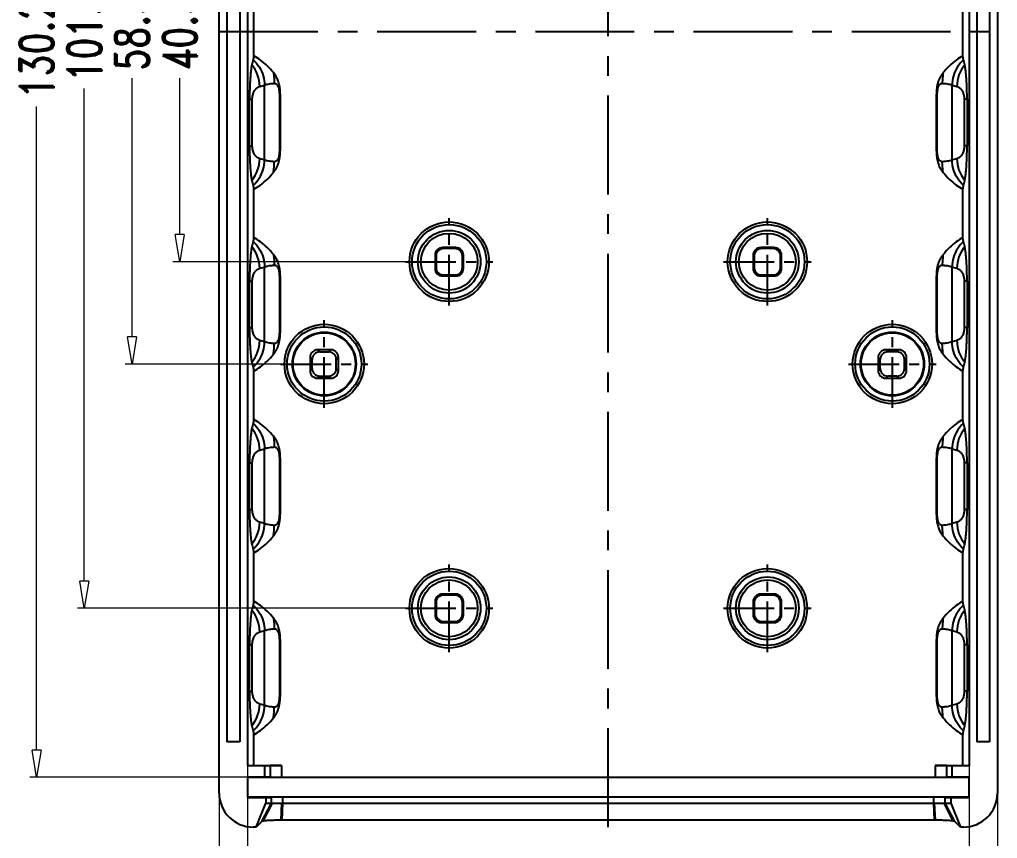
# Model space of a CAD drawing. Header units: millimetres. Extents: x 2279 to 2636, y 1024 to 1272.
# Drawn here: x 2439.2 to 2525.2, y 1107.9 to 1180 of the extents above; entities that cross this region are included whole.
import ezdxf

# ---------------------------------------------------------------- set-up
doc = ezdxf.new("R2010")
doc.units = ezdxf.units.MM
doc.linetypes.add('CENTER', pattern=[50.8, 31.75, -6.35, 6.35, -6.35])
doc.layers.add('dim', color=82, linetype='Continuous', lineweight=9)
doc.styles.add('ROMAND', font='romand.shx', dxfattribs={"width": 0.75, "bigfont": 'gbcbig.shx'})
doc.dimstyles.new('YanXiu', dxfattribs={"dimtxt": 2.5, "dimasz": 2.2, "dimexe": 1, "dimexo": 0, "dimgap": 0.66, "dimtad": 0, "dimzin": 9, "dimdsep": 46, "dimtxsty": 'ROMAND', "dimblk": 'CLOSEDBLANK', "dimcen": 0, "dimclrd": 3, "dimclre": 3, "dimclrt": 7, "dimazin": 2, "dimtfac": 1, "dimtofl": 0, "dimtmove": 0, "dimatfit": 3, "dimldrblk": 'CLOSEDBLANK', "dimfxl": 1, "dimlwd": 5, "dimlwe": 5, "dimarcsym": 0})

# ---------------------------------------------------------------- blocks, each defined once
blk = doc.blocks.new('_ClosedBlank')
at = {"color": 0, "linetype": 'ByBlock', "lineweight": -2}
for p, q in [((-1, 0.167), (0, 0)), ((-1, 0.167), (-1, -0.167)), ((0, 0), (-1, -0.167))]:
    blk.add_line(p, q, dxfattribs=at)
blk = doc.blocks.new('*D23')
at = {"layer": 'Defpoints', "color": 0}
for p in [(919.154, 855.702), (987.654, 855.702), (919.154, 842.741)]:
    blk.add_point(p, dxfattribs=at)
at = {"layer": 'dim', "color": 3, "lineweight": 5}
for p, q in [((919.154, 855.702), (919.154, 842.141)), ((987.654, 855.702), (987.654, 842.141)), ((921.554, 842.741), (949.376, 842.741)), ((985.254, 842.741), (957.433, 842.741))]:
    blk.add_line(p, q, dxfattribs=at)
at = {"layer": 'dim', "color": 3, "lineweight": 5, "xscale": 2.4, "yscale": 2.4, "zscale": 2.4, "rotation": 180}
blk.add_blockref('_ClosedBlank', (919.154, 842.741), dxfattribs=at)
at = {"layer": 'dim', "color": 3, "lineweight": 5, "xscale": 2.4, "yscale": 2.4, "zscale": 2.4}
blk.add_blockref('_ClosedBlank', (987.654, 842.741), dxfattribs=at)
at = {"layer": 'dim', "color": 7, "insert": (953.404, 842.741), "char_height": 3, "attachment_point": 5, "style": 'ROMAND'}
blk.add_mtext('68.5', dxfattribs=at)
blk = doc.blocks.new('*D22')
at = {"layer": 'Defpoints', "color": 0}
for p in [(921.658, 858.106), (985.151, 858.106), (985.151, 846.941)]:
    blk.add_point(p, dxfattribs=at)
at = {"layer": 'dim', "color": 3, "lineweight": 5}
for p, q in [((921.658, 858.106), (921.658, 846.341)), ((985.151, 858.106), (985.151, 846.341)), ((924.058, 846.941), (948.358, 846.941)), ((982.751, 846.941), (958.45, 846.941))]:
    blk.add_line(p, q, dxfattribs=at)
at = {"layer": 'dim', "color": 3, "lineweight": 5, "xscale": 2.4, "yscale": 2.4, "zscale": 2.4, "rotation": 180}
blk.add_blockref('_ClosedBlank', (921.658, 846.941), dxfattribs=at)
at = {"layer": 'dim', "color": 3, "lineweight": 5, "xscale": 2.4, "yscale": 2.4, "zscale": 2.4}
blk.add_blockref('_ClosedBlank', (985.151, 846.941), dxfattribs=at)
at = {"layer": 'dim', "color": 7, "insert": (953.404, 846.941), "char_height": 3, "attachment_point": 5, "style": 'ROMAND'}
blk.add_mtext('63.49', dxfattribs=at)
blk = doc.blocks.new('*D19')
at = {"layer": 'Defpoints', "color": 0}
for p in [(921.658, 987.306), (903.089, 857.086), (921.674, 857.086)]:
    blk.add_point(p, dxfattribs=at)
at = {"layer": 'dim', "color": 3, "lineweight": 5}
for p, q in [((921.658, 987.306), (902.489, 987.306)), ((903.089, 984.906), (903.089, 928.26)), ((903.089, 859.486), (903.089, 916.132)), ((921.674, 857.086), (902.489, 857.086))]:
    blk.add_line(p, q, dxfattribs=at)
at = {"layer": 'dim', "color": 3, "lineweight": 5, "xscale": 2.4, "yscale": 2.4, "zscale": 2.4}
for p, rotation in [((903.089, 987.306), 90), ((903.089, 857.086), 270)]:
    blk.add_blockref('_ClosedBlank', p, dxfattribs=dict(at, rotation=rotation))
at = {"layer": 'dim', "color": 7, "insert": (903.089, 922.196), "char_height": 3, "attachment_point": 5, "rotation": 90, "style": 'ROMAND'}
blk.add_mtext('130.22', dxfattribs=at)
blk = doc.blocks.new('*D18')
at = {"layer": 'Defpoints', "color": 0}
for p in [(935.554, 973.456), (907.289, 871.956), (935.554, 871.956)]:
    blk.add_point(p, dxfattribs=at)
at = {"layer": 'dim', "color": 3, "lineweight": 5}
for p, q in [((935.554, 973.456), (906.689, 973.456)), ((907.289, 971.056), (907.289, 927.698)), ((907.289, 874.356), (907.289, 917.713)), ((935.554, 871.956), (906.689, 871.956))]:
    blk.add_line(p, q, dxfattribs=at)
at = {"layer": 'dim', "color": 3, "lineweight": 5, "xscale": 2.4, "yscale": 2.4, "zscale": 2.4}
for p, rotation in [((907.289, 973.456), 90), ((907.289, 871.956), 270)]:
    blk.add_blockref('_ClosedBlank', p, dxfattribs=dict(at, rotation=rotation))
at = {"layer": 'dim', "color": 7, "insert": (907.289, 922.706), "char_height": 3, "attachment_point": 5, "rotation": 90, "style": 'ROMAND'}
blk.add_mtext('101.5', dxfattribs=at)
blk = doc.blocks.new('*D17')
at = {"layer": 'Defpoints', "color": 0}
for p in [(924.554, 951.956), (911.489, 893.456), (924.554, 893.456)]:
    blk.add_point(p, dxfattribs=at)
at = {"layer": 'dim', "color": 3, "lineweight": 5}
for p, q in [((924.554, 951.956), (910.889, 951.956)), ((911.489, 949.556), (911.489, 926.788)), ((911.489, 895.856), (911.489, 918.624)), ((924.554, 893.456), (910.889, 893.456))]:
    blk.add_line(p, q, dxfattribs=at)
at = {"layer": 'dim', "color": 3, "lineweight": 5, "xscale": 2.4, "yscale": 2.4, "zscale": 2.4}
for p, rotation in [((911.489, 951.956), 90), ((911.489, 893.456), 270)]:
    blk.add_blockref('_ClosedBlank', p, dxfattribs=dict(at, rotation=rotation))
at = {"layer": 'dim', "color": 7, "insert": (911.489, 922.706), "char_height": 3, "attachment_point": 5, "rotation": 90, "style": 'ROMAND'}
blk.add_mtext('58.5', dxfattribs=at)
blk = doc.blocks.new('*D16')
at = {"layer": 'Defpoints', "color": 0}
for p in [(935.554, 942.956), (915.689, 902.456), (935.554, 902.456)]:
    blk.add_point(p, dxfattribs=at)
at = {"layer": 'dim', "color": 3, "lineweight": 5}
for p, q in [((935.554, 942.956), (915.089, 942.956)), ((915.689, 940.556), (915.689, 926.788)), ((915.689, 904.856), (915.689, 918.624)), ((935.554, 902.456), (915.089, 902.456))]:
    blk.add_line(p, q, dxfattribs=at)
at = {"layer": 'dim', "color": 3, "lineweight": 5, "xscale": 2.4, "yscale": 2.4, "zscale": 2.4}
for p, rotation in [((915.689, 942.956), 90), ((915.689, 902.456), 270)]:
    blk.add_blockref('_ClosedBlank', p, dxfattribs=dict(at, rotation=rotation))
at = {"layer": 'dim', "color": 7, "insert": (915.689, 922.706), "char_height": 3, "attachment_point": 5, "rotation": 90, "style": 'ROMAND'}
blk.add_mtext('40.5', dxfattribs=at)
blk = doc.blocks.new('A$C1A530043')
at = {"color": 1, "linetype": 'CENTER', "ltscale": 0.274}
for p, q in [((51.816, 11.465), (51.816, 151.465)), ((17.566, 81.465), (86.066, 81.465))]:
    blk.add_line(p, q, dxfattribs=at)
at = {"color": 7, "linetype": 'Continuous'}
for p, q in [((17.566, 14.461), (17.566, 148.469)), ((86.066, 148.469), (86.066, 14.461)), ((20.069, 146.065), (20.069, 16.865)), ((83.562, 146.065), (83.562, 16.865)), ((18.255, 143.975), (18.255, 18.954)), ((19.376, 143.975), (19.376, 18.954)), ((84.255, 143.975), (84.255, 18.954)), ((85.376, 143.975), (85.376, 18.954)), ((20.606, 79.336), (20.606, 83.593)), ((83.025, 79.336), (83.025, 83.593)), ((21.136, 76.645), (21.564, 76.751)), ((21.564, 70.179), (21.564, 76.751)), ((82.068, 76.751), (82.496, 76.645)), ((82.068, 70.179), (82.068, 76.751)), ((22.865, 75.961), (22.865, 70.968)), ((22.94, 75.961), (22.865, 75.961)), ((22.94, 75.961), (22.94, 70.968)), ((80.692, 75.961), (80.766, 75.961)), ((80.692, 70.968), (80.692, 75.961)), ((80.766, 70.968), (80.766, 75.961)), ((20.24, 71.421), (20.24, 75.509)), ((20.24, 75.509), (20.483, 75.509)), ((20.483, 71.421), (20.483, 75.509)), ((83.391, 75.509), (83.148, 75.509)), ((83.148, 75.509), (83.148, 71.421)), ((83.391, 75.509), (83.391, 71.421)), ((20.24, 71.421), (20.483, 71.421)), ((22.94, 70.968), (22.865, 70.968)), ((80.692, 70.968), (80.766, 70.968)), ((83.391, 71.421), (83.148, 71.421)), ((21.564, 70.179), (21.136, 70.284)), ((82.496, 70.284), (82.068, 70.179)), ((20.606, 63.336), (20.606, 67.593)), ((83.025, 63.336), (83.025, 67.593)), ((37.23, 62.465), (37.317, 62.377)), ((38.401, 62.465), (37.23, 62.465)), ((38.314, 62.377), (37.317, 62.377)), ((38.401, 62.465), (38.314, 62.377)), ((66.401, 62.465), (65.23, 62.465)), ((65.23, 62.465), (65.317, 62.377)), ((66.314, 62.377), (65.317, 62.377)), ((66.401, 62.465), (66.314, 62.377)), ((36.566, 61.8), (36.653, 61.713)), ((36.566, 61.8), (36.566, 60.629)), ((36.653, 61.713), (36.653, 60.716)), ((39.066, 61.8), (38.978, 61.713)), ((38.978, 60.716), (38.978, 61.713)), ((39.066, 60.629), (39.066, 61.8)), ((64.566, 61.8), (64.653, 61.713)), ((64.566, 61.8), (64.566, 60.629)), ((64.653, 61.713), (64.653, 60.716)), ((67.066, 61.8), (66.978, 61.713)), ((66.978, 60.716), (66.978, 61.713)), ((67.066, 60.629), (67.066, 61.8)), ((21.136, 60.645), (21.564, 60.751)), ((21.564, 54.179), (21.564, 60.751)), ((36.566, 60.629), (36.653, 60.716)), ((39.066, 60.629), (38.978, 60.716)), ((64.566, 60.629), (64.653, 60.716)), ((67.066, 60.629), (66.978, 60.716)), ((82.068, 60.751), (82.496, 60.645)), ((82.068, 54.179), (82.068, 60.751)), ((20.24, 55.421), (20.24, 59.509)), ((20.24, 59.509), (20.483, 59.509)), ((20.483, 55.421), (20.483, 59.509)), ((22.865, 59.961), (22.865, 54.968)), ((22.94, 59.961), (22.865, 59.961)), ((22.94, 59.961), (22.94, 54.968)), ((37.23, 59.965), (37.317, 60.052)), ((37.23, 59.965), (38.401, 59.965)), ((37.317, 60.052), (38.314, 60.052)), ((38.401, 59.965), (38.314, 60.052)), ((65.23, 59.965), (65.317, 60.052)), ((65.23, 59.965), (66.401, 59.965)), ((65.317, 60.052), (66.314, 60.052)), ((66.401, 59.965), (66.314, 60.052)), ((80.692, 59.961), (80.766, 59.961)), ((80.692, 54.968), (80.692, 59.961)), ((80.766, 54.968), (80.766, 59.961)), ((83.391, 59.509), (83.148, 59.509)), ((83.148, 59.509), (83.148, 55.421)), ((83.391, 59.509), (83.391, 55.421)), ((20.24, 55.421), (20.483, 55.421)), ((83.391, 55.421), (83.148, 55.421)), ((21.564, 54.179), (21.136, 54.284)), ((22.94, 54.968), (22.865, 54.968)), ((80.692, 54.968), (80.766, 54.968)), ((82.496, 54.284), (82.068, 54.179)), ((26.23, 53.465), (26.418, 53.277)), ((27.401, 53.465), (26.23, 53.465)), ((27.401, 53.465), (27.214, 53.277)), ((77.401, 53.465), (76.23, 53.465)), ((76.23, 53.465), (76.418, 53.277)), ((77.401, 53.465), (77.214, 53.277)), ((25.566, 52.8), (25.753, 52.613)), ((25.566, 52.8), (25.566, 51.629)), ((25.753, 51.817), (25.753, 52.613)), ((26.418, 53.277), (27.214, 53.277)), ((28.066, 52.8), (27.878, 52.613)), ((27.878, 51.817), (27.878, 52.613)), ((28.066, 51.629), (28.066, 52.8)), ((75.566, 52.8), (75.753, 52.613)), ((75.566, 52.8), (75.566, 51.629)), ((75.753, 51.817), (75.753, 52.613)), ((77.214, 53.277), (76.418, 53.277)), ((78.066, 52.8), (77.878, 52.613)), ((77.878, 51.817), (77.878, 52.613)), ((78.066, 51.629), (78.066, 52.8)), ((25.566, 51.629), (25.753, 51.817)), ((28.066, 51.629), (27.878, 51.817)), ((75.566, 51.629), (75.753, 51.817)), ((78.066, 51.629), (77.878, 51.817)), ((20.606, 47.336), (20.606, 51.593)), ((26.23, 50.965), (26.418, 51.152)), ((26.23, 50.965), (27.401, 50.965)), ((26.418, 51.152), (27.214, 51.152)), ((27.401, 50.965), (27.214, 51.152)), ((76.23, 50.965), (76.418, 51.152)), ((76.23, 50.965), (77.401, 50.965)), ((77.214, 51.152), (76.418, 51.152)), ((77.401, 50.965), (77.214, 51.152)), ((83.025, 47.336), (83.025, 51.593)), ((21.136, 44.645), (21.564, 44.751)), ((21.564, 38.179), (21.564, 44.751)), ((22.94, 43.961), (22.865, 43.961)), ((22.865, 43.961), (22.865, 38.968)), ((22.94, 43.961), (22.94, 38.968)), ((80.692, 43.961), (80.766, 43.961)), ((80.692, 38.968), (80.692, 43.961)), ((80.766, 38.968), (80.766, 43.961)), ((82.068, 44.751), (82.496, 44.645)), ((82.068, 38.179), (82.068, 44.751)), ((20.24, 43.509), (20.483, 43.509)), ((20.24, 39.421), (20.24, 43.509)), ((20.483, 39.421), (20.483, 43.509)), ((83.391, 43.509), (83.148, 43.509)), ((83.148, 43.509), (83.148, 39.421)), ((83.391, 43.509), (83.391, 39.421)), ((20.24, 39.421), (20.483, 39.421)), ((22.94, 38.968), (22.865, 38.968)), ((80.692, 38.968), (80.766, 38.968)), ((83.391, 39.421), (83.148, 39.421)), ((21.564, 38.179), (21.136, 38.284)), ((82.496, 38.284), (82.068, 38.179)), ((20.606, 31.336), (20.606, 35.593)), ((83.025, 31.336), (83.025, 35.593)), ((38.401, 31.965), (37.23, 31.965)), ((37.23, 31.965), (37.317, 31.877)), ((38.314, 31.877), (37.317, 31.877)), ((38.401, 31.965), (38.314, 31.877)), ((66.401, 31.965), (65.23, 31.965)), ((65.23, 31.965), (65.317, 31.877)), ((66.314, 31.877), (65.317, 31.877)), ((66.401, 31.965), (66.314, 31.877)), ((36.566, 31.3), (36.653, 31.213)), ((36.566, 31.3), (36.566, 30.129)), ((36.653, 31.213), (36.653, 30.216)), ((39.066, 31.3), (38.978, 31.213)), ((38.978, 30.216), (38.978, 31.213)), ((39.066, 30.129), (39.066, 31.3)), ((64.566, 31.3), (64.653, 31.213)), ((64.566, 31.3), (64.566, 30.129)), ((64.653, 31.213), (64.653, 30.216)), ((67.066, 31.3), (66.978, 31.213)), ((66.978, 30.216), (66.978, 31.213)), ((67.066, 30.129), (67.066, 31.3)), ((36.566, 30.129), (36.653, 30.216)), ((39.066, 30.129), (38.978, 30.216)), ((64.566, 30.129), (64.653, 30.216)), ((67.066, 30.129), (66.978, 30.216)), ((37.23, 29.465), (37.317, 29.552)), ((37.23, 29.465), (38.401, 29.465)), ((37.317, 29.552), (38.314, 29.552)), ((38.401, 29.465), (38.314, 29.552)), ((65.23, 29.465), (65.317, 29.552)), ((65.23, 29.465), (66.401, 29.465)), ((65.317, 29.552), (66.314, 29.552)), ((66.401, 29.465), (66.314, 29.552)), ((21.136, 28.645), (21.564, 28.751)), ((21.564, 22.179), (21.564, 28.751)), ((82.068, 28.751), (82.496, 28.645)), ((82.068, 22.179), (82.068, 28.751)), ((22.94, 27.961), (22.865, 27.961)), ((22.865, 27.961), (22.865, 22.968)), ((22.94, 27.961), (22.94, 22.968)), ((80.692, 27.961), (80.766, 27.961)), ((80.692, 22.968), (80.692, 27.961)), ((80.766, 22.968), (80.766, 27.961)), ((20.24, 27.509), (20.483, 27.509)), ((20.24, 23.421), (20.24, 27.509)), ((20.483, 23.421), (20.483, 27.509)), ((83.391, 27.509), (83.148, 27.509)), ((83.148, 27.509), (83.148, 23.421)), ((83.391, 27.509), (83.391, 23.421)), ((20.24, 23.421), (20.483, 23.421)), ((83.391, 23.421), (83.148, 23.421)), ((22.94, 22.968), (22.865, 22.968)), ((80.692, 22.968), (80.766, 22.968)), ((21.564, 22.179), (21.136, 22.284)), ((82.496, 22.284), (82.068, 22.179)), ((19.376, 18.954), (18.255, 18.954)), ((20.606, 16.892), (20.606, 19.593)), ((83.025, 16.892), (83.025, 19.593)), ((85.376, 18.954), (84.255, 18.954)), ((20.069, 16.865), (20.606, 16.892)), ((21.571, 16.865), (20.069, 16.865)), ((20.606, 16.892), (23.057, 16.892)), ((21.571, 16.865), (22.059, 16.889)), ((21.571, 16.865), (21.571, 15.865)), ((22.059, 16.889), (22.059, 15.849)), ((23.057, 16.892), (23.057, 15.847)), ((80.574, 16.892), (83.025, 16.892)), ((80.574, 16.892), (80.574, 15.847)), ((81.573, 16.889), (82.06, 16.865)), ((81.573, 16.889), (81.573, 15.849)), ((83.562, 16.865), (82.06, 16.865)), ((82.06, 16.865), (82.06, 15.865)), ((83.562, 16.865), (83.025, 16.892)), ((20.066, 15.865), (20.086, 15.845)), ((21.571, 15.865), (20.066, 15.865)), ((20.066, 15.865), (20.066, 14.065)), ((20.086, 15.845), (83.546, 15.845)), ((20.086, 14.085), (20.086, 15.845)), ((22.059, 15.849), (21.571, 15.865)), ((82.06, 15.865), (81.573, 15.849)), ((83.566, 15.865), (82.06, 15.865)), ((83.566, 15.865), (83.546, 15.845)), ((83.546, 15.845), (83.546, 14.085)), ((83.566, 14.065), (83.566, 15.865)), ((20.066, 14.065), (20.086, 14.085)), ((20.066, 14.065), (21.671, 14.065)), ((83.546, 14.085), (20.086, 14.085)), ((21.671, 14.065), (22.159, 14.081)), ((21.671, 14.065), (21.671, 13.565)), ((22.159, 13.565), (22.159, 14.081)), ((23.158, 13.565), (23.158, 14.083)), ((80.474, 13.565), (80.474, 14.083)), ((81.473, 14.081), (81.96, 14.065)), ((81.473, 13.565), (81.473, 14.081)), ((81.96, 14.065), (83.566, 14.065)), ((81.96, 14.065), (81.96, 13.565)), ((83.566, 14.065), (83.546, 14.085)), ((20.82, 11.465), (21.671, 13.565)), ((21.32, 11.965), (22.159, 13.565)), ((21.454, 11.996), (22.249, 13.565)), ((21.671, 13.565), (22.159, 13.565)), ((23.031, 12.074), (23.095, 13.565)), ((23.095, 13.565), (80.536, 13.565)), ((23.118, 12.074), (23.158, 13.565)), ((80.514, 12.074), (80.474, 13.565)), ((80.6, 12.074), (80.536, 13.565)), ((82.177, 11.996), (81.383, 13.565)), ((81.473, 13.565), (81.96, 13.565)), ((82.311, 11.965), (81.473, 13.565)), ((81.96, 13.565), (82.811, 11.465)), ((80.514, 12.074), (23.118, 12.074)), ((20.82, 11.465), (20.562, 11.465)), ((21.32, 11.965), (20.82, 11.465)), ((82.811, 11.465), (82.311, 11.965)), ((83.07, 11.465), (82.811, 11.465))]:
    blk.add_line(p, q, dxfattribs=at)
at = {"color": 1, "linetype": 'CENTER', "ltscale": 0.14}
for p, q in [((37.816, 57.365), (37.816, 65.065)), ((65.816, 57.365), (65.816, 65.065)), ((33.966, 61.215), (41.666, 61.215)), ((61.966, 61.215), (69.666, 61.215)), ((26.816, 48.365), (26.816, 56.065)), ((76.816, 48.365), (76.816, 56.065)), ((22.966, 52.215), (30.666, 52.215)), ((72.966, 52.215), (80.666, 52.215)), ((37.816, 26.865), (37.816, 34.565)), ((65.816, 26.865), (65.816, 34.565)), ((33.966, 30.715), (41.666, 30.715)), ((61.966, 30.715), (69.666, 30.715))]:
    blk.add_line(p, q, dxfattribs=at)
at = {"color": 7, "linetype": 'Continuous'}
for centre, radius in [((37.816, 61.215), 3.5), ((65.816, 61.215), 3.5), ((37.816, 61.215), 3.267), ((37.816, 61.215), 2.762), ((37.816, 61.215), 2.5), ((65.816, 61.215), 3.267), ((65.816, 61.215), 2.762), ((65.816, 61.215), 2.5), ((26.816, 52.215), 3.5), ((26.816, 52.215), 3.267), ((76.816, 52.215), 3.5), ((76.816, 52.215), 3.267), ((26.816, 52.215), 2.806), ((26.816, 52.215), 2.75), ((76.816, 52.215), 2.806), ((76.816, 52.215), 2.75), ((37.816, 30.715), 3.5), ((37.816, 30.715), 3.267), ((65.816, 30.715), 3.5), ((65.816, 30.715), 3.267), ((37.816, 30.715), 2.762), ((37.816, 30.715), 2.5), ((65.816, 30.715), 2.762), ((65.816, 30.715), 2.5)]:
    blk.add_circle(centre, radius, dxfattribs=at)
for centre, radius, start, end in [((28.552, 76.786), 8.302, 164.56834, 167.68767), ((18.071, 76.613), 3.065, 0.60885, 39.36048), ((85.561, 76.613), 3.065, 140.63952, 179.39115), ((75.075, 76.785), 8.306, 12.31263, 15.43051), ((18.071, 70.317), 3.065, 320.63952, 359.39115), ((85.561, 70.317), 3.065, 180.60886, 219.36048), ((28.552, 70.143), 8.302, 192.31233, 195.43168), ((75.075, 70.144), 8.307, 344.56951, 347.68737), ((28.552, 60.786), 8.302, 164.56834, 167.68767), ((75.075, 60.785), 8.306, 12.31263, 15.43051), ((18.071, 60.613), 3.065, 0.60885, 39.36048), ((85.561, 60.613), 3.065, 140.63952, 179.39115), ((18.071, 54.317), 3.065, 320.63952, 359.39115), ((85.561, 54.317), 3.065, 180.60886, 219.36048), ((28.552, 54.143), 8.302, 192.31233, 195.43168), ((75.075, 54.144), 8.307, 344.56951, 347.68737), ((28.552, 44.786), 8.302, 164.56834, 167.68767), ((18.071, 44.613), 3.065, 0.60885, 39.36048), ((85.561, 44.613), 3.065, 140.63952, 179.39115), ((75.075, 44.785), 8.306, 12.31263, 15.43051), ((18.071, 38.317), 3.065, 320.63952, 359.39115), ((85.561, 38.317), 3.065, 180.60886, 219.36048), ((28.552, 38.143), 8.302, 192.31233, 195.43168), ((75.075, 38.144), 8.307, 344.56951, 347.68737), ((28.552, 28.786), 8.302, 164.56834, 167.68767), ((75.075, 28.785), 8.306, 12.31263, 15.43051), ((18.071, 28.613), 3.065, 0.60885, 39.36048), ((85.561, 28.613), 3.065, 140.63952, 179.39115), ((18.071, 22.317), 3.065, 320.63952, 359.39115), ((85.561, 22.317), 3.065, 180.60886, 219.36048), ((28.552, 22.143), 8.302, 192.31233, 195.43168), ((75.075, 22.144), 8.307, 344.56951, 347.68737), ((23.118, 1.281), 10.793, 90.0016, 90.46215), ((80.513, 1.306), 10.768, 89.53732, 89.99892)]:
    blk.add_arc(centre, radius, start, end, dxfattribs=at)
for centre, major_axis, ratio, start_param, end_param in [((37.23, 61.8), (-0.47, 0.47), 0.999695, -0.785246, 0.785246), ((37.318, 61.713), (-0.47, 0.47), 0.999695, -0.785246, 0.785246), ((38.314, 61.713), (0.47, 0.47), 0.999695, -0.785246, 0.785246), ((38.401, 61.8), (0.47, 0.47), 0.999695, -0.785246, 0.785246), ((65.23, 61.8), (-0.47, 0.47), 0.999695, -0.785246, 0.785246), ((65.318, 61.713), (-0.47, 0.47), 0.999695, -0.785246, 0.785246), ((66.314, 61.713), (0.47, 0.47), 0.999695, -0.785246, 0.785246), ((66.401, 61.8), (0.47, 0.47), 0.999695, -0.785246, 0.785246), ((37.23, 60.629), (0.47, 0.47), 0.999695, -3.926839, -2.356347), ((37.318, 60.717), (-0.47, -0.47), 0.999695, -0.785246, 0.785246), ((38.314, 60.717), (0.47, -0.47), 0.999695, -0.785246, 0.785246), ((38.401, 60.629), (-0.47, 0.47), 0.999695, -3.926839, -2.356347), ((65.23, 60.629), (0.47, 0.47), 0.999695, -3.926839, -2.356347), ((65.318, 60.717), (-0.47, -0.47), 0.999695, -0.785246, 0.785246), ((66.314, 60.717), (0.47, -0.47), 0.999695, -0.785246, 0.785246), ((66.401, 60.629), (-0.47, 0.47), 0.999695, -3.926839, -2.356347), ((26.23, 52.8), (0.47, -0.47), 0.999695, 2.356347, 3.926839), ((27.401, 52.8), (0.47, 0.47), 0.999695, -0.785246, 0.785246), ((76.23, 52.8), (-0.47, 0.47), 0.999695, -0.785246, 0.785246), ((77.401, 52.8), (0.47, 0.47), 0.999695, -0.785246, 0.785246), ((26.418, 52.613), (-0.47, 0.47), 0.999695, -0.785246, 0.785246), ((27.213, 52.613), (0.47, 0.47), 0.999695, -0.785246, 0.785246), ((76.418, 52.613), (-0.47, 0.47), 0.999695, -0.785246, 0.785246), ((77.213, 52.613), (0.47, 0.47), 0.999695, -0.785246, 0.785246), ((26.418, 51.817), (-0.47, -0.47), 0.999695, -0.785246, 0.785246), ((27.213, 51.817), (0.47, -0.47), 0.999695, -0.785246, 0.785246), ((76.418, 51.817), (-0.47, -0.47), 0.999695, -0.785246, 0.785246), ((77.213, 51.817), (0.47, -0.47), 0.999695, -0.785246, 0.785246), ((26.23, 51.629), (0.47, 0.47), 0.999695, 2.356347, 3.926839), ((27.401, 51.629), (-0.47, 0.47), 0.999695, -3.926839, -2.356347), ((76.23, 51.629), (0.47, 0.47), 0.999695, -3.926839, -2.356347), ((77.401, 51.629), (0.47, -0.47), 0.999695, -0.785246, 0.785246), ((37.23, 31.3), (-0.47, 0.47), 0.999695, -0.785246, 0.785246), ((37.318, 31.213), (-0.47, 0.47), 0.999695, -0.785246, 0.785246), ((38.314, 31.213), (0.47, 0.47), 0.999695, -0.785246, 0.785246), ((38.401, 31.3), (0.47, 0.47), 0.999695, -0.785246, 0.785246), ((65.23, 31.3), (-0.47, 0.47), 0.999695, -0.785246, 0.785246), ((65.318, 31.213), (-0.47, 0.47), 0.999695, -0.785246, 0.785246), ((66.314, 31.213), (0.47, 0.47), 0.999695, -0.785246, 0.785246), ((66.401, 31.3), (0.47, 0.47), 0.999695, -0.785246, 0.785246), ((37.23, 30.129), (0.47, 0.47), 0.999695, -3.926839, -2.356347), ((37.318, 30.217), (-0.47, -0.47), 0.999695, -0.785246, 0.785246), ((38.314, 30.217), (0.47, -0.47), 0.999695, -0.785246, 0.785246), ((38.401, 30.129), (-0.47, 0.47), 0.999695, -3.926839, -2.356347), ((65.23, 30.129), (0.47, 0.47), 0.999695, -3.926839, -2.356347), ((65.318, 30.217), (-0.47, -0.47), 0.999695, -0.785246, 0.785246), ((66.314, 30.217), (0.47, -0.47), 0.999695, -0.785246, 0.785246), ((66.401, 30.129), (-0.47, 0.47), 0.999695, -3.926839, -2.356347), ((23.057, 16.889), (1, 0), 0.002618, 1.570796, 3.089233), ((80.574, 16.889), (1, 0), 0.002618, 0.05236, 1.570796), ((23.057, 15.849), (1, 0), 0.001745, -3.089233, -1.570796), ((80.574, 15.849), (1, 0), 0.001745, -1.570796, -0.05236), ((20.57, 14.469), (-2.127, -2.127), 0.997265, -0.784029, 0.784029), ((23.158, 14.081), (1, 0), 0.001745, 1.570796, 3.089233), ((80.474, 14.081), (1, 0), 0.001745, 0.05236, 1.570796), ((83.062, 14.469), (-2.127, 2.127), 0.997265, 2.357564, 3.925621)]:
    blk.add_ellipse(centre, major_axis=major_axis, ratio=ratio, start_param=start_param, end_param=end_param, dxfattribs=at)
for points, start_tangent, end_tangent in [([(20.606, 79.336), (20.586, 79.196), (20.567, 79.078), (20.549, 78.995)], (-0.137802, -0.99046), (-0.267092, -0.963671)), ([(22.341, 77.857), (21.789, 78.462), (21.204, 78.961), (20.606, 79.336)], (-0.635756, 0.77189), (-0.886076, 0.46354)), ([(83.025, 79.336), (82.428, 78.962), (81.844, 78.464), (81.29, 77.857)], (-0.886111, -0.463474), (-0.635658, -0.771971)), ([(83.082, 78.995), (83.063, 79.086), (83.043, 79.207), (83.025, 79.336)], (-0.267028, 0.963689), (-0.137758, 0.990466)), ([(20.441, 78.557), (20.411, 78.401), (20.384, 78.226), (20.36, 78.038), (20.338, 77.839), (20.32, 77.632), (20.303, 77.418), (20.288, 77.199), (20.276, 76.981), (20.266, 76.768), (20.258, 76.561), (20.252, 76.357), (20.247, 76.153), (20.243, 75.944), (20.241, 75.728), (20.24, 75.509)], (-0.213836, -0.97687), (-0.000163, -1)), ([(20.549, 78.995), (21.091, 78.354), (21.439, 77.585), (21.564, 76.751)], (0.74548, -0.666528), (0.010634, -0.999943)), ([(83.082, 78.995), (82.54, 78.354), (82.193, 77.585), (82.068, 76.751)], (-0.74548, -0.666528), (-0.010634, -0.999943)), ([(83.391, 75.509), (83.39, 75.753), (83.388, 75.989), (83.383, 76.218), (83.377, 76.443), (83.37, 76.668), (83.36, 76.896), (83.348, 77.128), (83.333, 77.359), (83.316, 77.585), (83.296, 77.804), (83.274, 78.013), (83.25, 78.211), (83.222, 78.394), (83.191, 78.557)], (-0.000135, 1), (-0.213839, 0.976869)), ([(22.341, 77.857), (22.396, 77.393), (22.421, 76.917)], (0.151873, -0.9884), (0.019463, -0.999811)), ([(22.94, 75.961), (22.931, 76.24), (22.909, 76.488), (22.874, 76.715), (22.825, 76.925), (22.762, 77.125), (22.681, 77.32), (22.583, 77.508), (22.469, 77.688), (22.341, 77.857)], (-0.000291, 1), (-0.635689, 0.771945)), ([(81.29, 77.857), (81.129, 77.639), (80.992, 77.406), (80.883, 77.161), (80.801, 76.905), (80.742, 76.628), (80.706, 76.319), (80.692, 75.961)], (-0.635694, -0.771941), (-0.000276, -1)), ([(81.29, 77.857), (81.235, 77.393), (81.211, 76.917)], (-0.151893, -0.988397), (-0.019473, -0.99981)), ([(20.483, 75.509), (20.49, 75.649), (20.511, 75.797), (20.546, 75.943), (20.594, 76.082), (20.655, 76.213), (20.727, 76.332), (20.812, 76.439), (20.908, 76.529), (21.017, 76.6), (21.136, 76.645)], (0.000077, 1), (0.970807, 0.239862)), ([(21.564, 76.751), (21.677, 76.804), (21.866, 76.85), (22.118, 76.889), (22.421, 76.917)], (0.801786, 0.597611), (0.997541, 0.07008)), ([(22.421, 76.917), (22.53, 76.9), (22.627, 76.833), (22.71, 76.72), (22.777, 76.568), (22.826, 76.385), (22.855, 76.179), (22.865, 75.961)], (0.997589, 0.069396), (0.000046, -1)), ([(80.766, 75.961), (80.776, 76.178), (80.805, 76.384), (80.854, 76.567), (80.92, 76.719), (81.003, 76.832), (81.1, 76.9), (81.211, 76.917)], (0.000043, 1), (0.997597, -0.069277)), ([(81.211, 76.917), (81.513, 76.889), (81.766, 76.851), (81.954, 76.804), (82.068, 76.751)], (0.997541, -0.070085), (0.804586, -0.593837)), ([(82.496, 76.645), (82.614, 76.6), (82.722, 76.53), (82.819, 76.439), (82.904, 76.333), (82.977, 76.214), (83.037, 76.083), (83.086, 75.944), (83.121, 75.798), (83.142, 75.65), (83.148, 75.509)], (0.970808, -0.239857), (0.000047, -1)), ([(20.24, 71.421), (20.241, 71.177), (20.244, 70.94), (20.248, 70.711), (20.254, 70.486), (20.262, 70.262), (20.272, 70.033), (20.284, 69.801), (20.299, 69.57), (20.316, 69.344), (20.335, 69.126), (20.357, 68.916), (20.382, 68.718), (20.41, 68.535), (20.441, 68.373)], (0.000164, -1), (0.213836, -0.97687)), ([(21.136, 70.284), (21.017, 70.33), (20.908, 70.401), (20.812, 70.491), (20.727, 70.597), (20.655, 70.717), (20.594, 70.847), (20.546, 70.986), (20.511, 71.132), (20.49, 71.28), (20.483, 71.421)], (-0.970807, 0.239862), (-0.000076, 1)), ([(22.341, 69.072), (22.502, 69.29), (22.639, 69.524), (22.749, 69.769), (22.83, 70.025), (22.889, 70.302), (22.926, 70.611), (22.94, 70.968)], (0.635694, 0.771941), (0.000291, 1)), ([(22.865, 70.968), (22.855, 70.751), (22.826, 70.545), (22.777, 70.361), (22.71, 70.209), (22.627, 70.096), (22.53, 70.03), (22.421, 70.012)], (-0.000046, -1), (-0.997589, 0.069393)), ([(80.692, 70.968), (80.7, 70.689), (80.723, 70.441), (80.758, 70.215), (80.806, 70.005), (80.87, 69.805), (80.95, 69.61), (81.048, 69.421), (81.162, 69.242), (81.29, 69.073)], (0.000276, -1), (0.635689, -0.771945)), ([(81.211, 70.012), (81.1, 70.03), (81.003, 70.098), (80.92, 70.211), (80.854, 70.363), (80.805, 70.546), (80.776, 70.752), (80.766, 70.968)], (-0.997597, -0.06928), (-0.000043, 1)), ([(83.148, 71.421), (83.142, 71.28), (83.121, 71.132), (83.086, 70.986), (83.037, 70.846), (82.976, 70.716), (82.903, 70.596), (82.819, 70.49), (82.722, 70.4), (82.614, 70.33), (82.496, 70.284)], (-0.000048, -1), (-0.970808, -0.239857)), ([(83.191, 68.373), (83.221, 68.529), (83.248, 68.703), (83.272, 68.892), (83.293, 69.09), (83.312, 69.297), (83.329, 69.512), (83.343, 69.73), (83.356, 69.948), (83.366, 70.162), (83.374, 70.369), (83.38, 70.572), (83.385, 70.777), (83.388, 70.986), (83.391, 71.201), (83.391, 71.421)], (0.213838, 0.976869), (0.000134, 1)), ([(20.549, 67.934), (21.091, 68.576), (21.439, 69.344), (21.564, 70.179)], (0.74548, 0.666528), (0.010634, 0.999943)), ([(22.421, 70.012), (22.118, 70.04), (21.866, 70.079), (21.677, 70.126), (21.564, 70.179)], (-0.997542, 0.070076), (-0.801763, 0.597642)), ([(22.341, 69.073), (22.396, 69.536), (22.421, 70.012)], (0.151894, 0.988397), (0.019473, 0.99981)), ([(82.068, 70.179), (81.954, 70.126), (81.766, 70.079), (81.513, 70.04), (81.211, 70.012)], (-0.804623, -0.593786), (-0.997541, -0.070081)), ([(81.29, 69.073), (81.235, 69.536), (81.211, 70.012)], (-0.151873, 0.9884), (-0.019463, 0.999811)), ([(83.082, 67.934), (82.54, 68.576), (82.193, 69.344), (82.068, 70.179)], (-0.74548, 0.666528), (-0.010634, 0.999943)), ([(20.606, 67.593), (21.203, 67.968), (21.788, 68.466), (22.341, 69.072)], (0.886076, 0.46354), (0.635759, 0.771888)), ([(81.29, 69.073), (81.842, 68.468), (82.427, 67.968), (83.025, 67.593)], (0.635654, -0.771974), (0.886111, -0.463472)), ([(20.549, 67.934), (20.569, 67.843), (20.588, 67.723), (20.606, 67.593)], (0.267093, -0.963671), (0.137802, -0.99046)), ([(83.025, 67.593), (83.045, 67.734), (83.064, 67.851), (83.082, 67.934)], (0.137757, 0.990466), (0.267033, 0.963687)), ([(20.606, 63.336), (20.586, 63.196), (20.567, 63.078), (20.549, 62.995)], (-0.137802, -0.99046), (-0.267092, -0.963671)), ([(20.549, 62.995), (21.091, 62.354), (21.439, 61.585), (21.564, 60.751)], (0.74548, -0.666528), (0.010634, -0.999943)), ([(22.341, 61.857), (21.789, 62.462), (21.204, 62.961), (20.606, 63.336)], (-0.635756, 0.77189), (-0.886076, 0.46354)), ([(83.025, 63.336), (82.428, 62.962), (81.844, 62.464), (81.29, 61.857)], (-0.886111, -0.463474), (-0.635658, -0.771971)), ([(83.082, 62.995), (82.54, 62.354), (82.193, 61.585), (82.068, 60.751)], (-0.74548, -0.666528), (-0.010634, -0.999943)), ([(83.082, 62.995), (83.063, 63.086), (83.043, 63.207), (83.025, 63.336)], (-0.267028, 0.963689), (-0.137758, 0.990466)), ([(20.441, 62.557), (20.411, 62.401), (20.384, 62.226), (20.36, 62.038), (20.338, 61.839), (20.32, 61.632), (20.303, 61.418), (20.288, 61.199), (20.276, 60.981), (20.266, 60.768), (20.258, 60.561), (20.252, 60.357), (20.247, 60.153), (20.243, 59.944), (20.241, 59.728), (20.24, 59.509)], (-0.213836, -0.97687), (-0.000163, -1)), ([(83.391, 59.509), (83.39, 59.753), (83.388, 59.989), (83.383, 60.218), (83.377, 60.443), (83.37, 60.668), (83.36, 60.896), (83.348, 61.128), (83.333, 61.359), (83.316, 61.585), (83.296, 61.804), (83.274, 62.013), (83.25, 62.211), (83.222, 62.394), (83.191, 62.557)], (-0.000135, 1), (-0.213839, 0.976869)), ([(22.341, 61.857), (22.396, 61.393), (22.421, 60.917)], (0.151873, -0.9884), (0.019463, -0.999811)), ([(22.94, 59.961), (22.931, 60.24), (22.909, 60.488), (22.874, 60.715), (22.825, 60.925), (22.762, 61.125), (22.681, 61.32), (22.583, 61.508), (22.469, 61.688), (22.341, 61.857)], (-0.000291, 1), (-0.635689, 0.771945)), ([(81.29, 61.857), (81.129, 61.639), (80.992, 61.406), (80.883, 61.161), (80.801, 60.905), (80.742, 60.628), (80.706, 60.319), (80.692, 59.961)], (-0.635694, -0.771941), (-0.000276, -1)), ([(81.29, 61.857), (81.235, 61.393), (81.211, 60.917)], (-0.151893, -0.988397), (-0.019473, -0.99981)), ([(20.483, 59.509), (20.49, 59.649), (20.511, 59.797), (20.546, 59.943), (20.594, 60.082), (20.655, 60.213), (20.727, 60.332), (20.812, 60.439), (20.908, 60.529), (21.017, 60.6), (21.136, 60.645)], (0.000077, 1), (0.970807, 0.239862)), ([(21.564, 60.751), (21.677, 60.804), (21.866, 60.85), (22.118, 60.889), (22.421, 60.917)], (0.801786, 0.597611), (0.997541, 0.07008)), ([(22.421, 60.917), (22.53, 60.9), (22.627, 60.833), (22.71, 60.72), (22.777, 60.568), (22.826, 60.385), (22.855, 60.179), (22.865, 59.961)], (0.997589, 0.069396), (0.000046, -1)), ([(80.766, 59.961), (80.776, 60.178), (80.805, 60.384), (80.854, 60.567), (80.92, 60.719), (81.003, 60.832), (81.1, 60.9), (81.211, 60.917)], (0.000043, 1), (0.997597, -0.069277)), ([(81.211, 60.917), (81.513, 60.889), (81.766, 60.851), (81.954, 60.804), (82.068, 60.751)], (0.997541, -0.070085), (0.804586, -0.593837)), ([(82.496, 60.645), (82.614, 60.6), (82.722, 60.53), (82.819, 60.439), (82.904, 60.333), (82.977, 60.214), (83.037, 60.083), (83.086, 59.944), (83.121, 59.798), (83.142, 59.65), (83.148, 59.509)], (0.970808, -0.239857), (0.000047, -1)), ([(20.24, 55.421), (20.241, 55.177), (20.244, 54.94), (20.248, 54.711), (20.254, 54.486), (20.262, 54.262), (20.272, 54.033), (20.284, 53.801), (20.299, 53.57), (20.316, 53.344), (20.335, 53.126), (20.357, 52.916), (20.382, 52.718), (20.41, 52.535), (20.441, 52.373)], (0.000164, -1), (0.213836, -0.97687)), ([(21.136, 54.284), (21.017, 54.33), (20.908, 54.401), (20.812, 54.491), (20.727, 54.597), (20.655, 54.717), (20.594, 54.847), (20.546, 54.986), (20.511, 55.132), (20.49, 55.28), (20.483, 55.421)], (-0.970807, 0.239862), (-0.000076, 1)), ([(83.148, 55.421), (83.142, 55.28), (83.121, 55.132), (83.086, 54.986), (83.037, 54.846), (82.976, 54.716), (82.903, 54.596), (82.819, 54.49), (82.722, 54.4), (82.614, 54.33), (82.496, 54.284)], (-0.000048, -1), (-0.970808, -0.239857)), ([(83.191, 52.373), (83.221, 52.529), (83.248, 52.703), (83.272, 52.892), (83.293, 53.09), (83.312, 53.297), (83.329, 53.512), (83.343, 53.73), (83.356, 53.948), (83.366, 54.162), (83.374, 54.369), (83.38, 54.572), (83.385, 54.777), (83.388, 54.986), (83.391, 55.201), (83.391, 55.421)], (0.213838, 0.976869), (0.000134, 1)), ([(22.341, 53.072), (22.502, 53.29), (22.639, 53.524), (22.749, 53.769), (22.83, 54.025), (22.889, 54.302), (22.926, 54.611), (22.94, 54.968)], (0.635694, 0.771941), (0.000291, 1)), ([(22.865, 54.968), (22.855, 54.751), (22.826, 54.545), (22.777, 54.361), (22.71, 54.209), (22.627, 54.096), (22.53, 54.03), (22.421, 54.012)], (-0.000046, -1), (-0.997589, 0.069393)), ([(80.692, 54.968), (80.7, 54.689), (80.723, 54.441), (80.758, 54.215), (80.806, 54.005), (80.87, 53.805), (80.95, 53.61), (81.048, 53.421), (81.162, 53.242), (81.29, 53.073)], (0.000276, -1), (0.635689, -0.771945)), ([(81.211, 54.012), (81.1, 54.03), (81.003, 54.098), (80.92, 54.211), (80.854, 54.363), (80.805, 54.546), (80.776, 54.752), (80.766, 54.968)], (-0.997597, -0.06928), (-0.000043, 1)), ([(20.549, 51.934), (21.091, 52.576), (21.439, 53.344), (21.564, 54.179)], (0.74548, 0.666528), (0.010634, 0.999943)), ([(22.421, 54.012), (22.118, 54.04), (21.866, 54.079), (21.677, 54.126), (21.564, 54.179)], (-0.997542, 0.070076), (-0.801763, 0.597642)), ([(22.341, 53.073), (22.396, 53.536), (22.421, 54.012)], (0.151894, 0.988397), (0.019473, 0.99981)), ([(82.068, 54.179), (81.954, 54.126), (81.766, 54.079), (81.513, 54.04), (81.211, 54.012)], (-0.804623, -0.593786), (-0.997541, -0.070081)), ([(81.29, 53.073), (81.235, 53.536), (81.211, 54.012)], (-0.151873, 0.9884), (-0.019463, 0.999811)), ([(83.082, 51.934), (82.54, 52.576), (82.193, 53.344), (82.068, 54.179)], (-0.74548, 0.666528), (-0.010634, 0.999943)), ([(20.606, 51.593), (21.203, 51.968), (21.788, 52.466), (22.341, 53.072)], (0.886076, 0.46354), (0.635759, 0.771888)), ([(81.29, 53.073), (81.842, 52.468), (82.427, 51.968), (83.025, 51.593)], (0.635654, -0.771974), (0.886111, -0.463472)), ([(20.549, 51.934), (20.569, 51.843), (20.588, 51.723), (20.606, 51.593)], (0.267093, -0.963671), (0.137802, -0.99046)), ([(83.025, 51.593), (83.045, 51.734), (83.064, 51.851), (83.082, 51.934)], (0.137757, 0.990466), (0.267033, 0.963687)), ([(20.606, 47.336), (20.586, 47.196), (20.567, 47.078), (20.549, 46.995)], (-0.137802, -0.99046), (-0.267092, -0.963671)), ([(22.341, 45.857), (21.789, 46.462), (21.204, 46.961), (20.606, 47.336)], (-0.635756, 0.77189), (-0.886076, 0.46354)), ([(83.025, 47.336), (82.428, 46.962), (81.844, 46.464), (81.29, 45.857)], (-0.886111, -0.463474), (-0.635658, -0.771971)), ([(83.082, 46.995), (83.063, 47.086), (83.043, 47.207), (83.025, 47.336)], (-0.267028, 0.963689), (-0.137758, 0.990466)), ([(20.441, 46.557), (20.411, 46.401), (20.384, 46.226), (20.36, 46.038), (20.338, 45.839), (20.32, 45.632), (20.303, 45.418), (20.288, 45.199), (20.276, 44.981), (20.266, 44.768), (20.258, 44.561), (20.252, 44.357), (20.247, 44.153), (20.243, 43.944), (20.241, 43.728), (20.24, 43.509)], (-0.213836, -0.97687), (-0.000163, -1)), ([(20.549, 46.995), (21.091, 46.354), (21.439, 45.585), (21.564, 44.751)], (0.74548, -0.666528), (0.010634, -0.999943)), ([(83.082, 46.995), (82.54, 46.354), (82.193, 45.585), (82.068, 44.751)], (-0.74548, -0.666528), (-0.010634, -0.999943)), ([(83.391, 43.509), (83.39, 43.753), (83.388, 43.989), (83.383, 44.218), (83.377, 44.443), (83.37, 44.668), (83.36, 44.896), (83.348, 45.128), (83.333, 45.359), (83.316, 45.585), (83.296, 45.804), (83.274, 46.013), (83.25, 46.211), (83.222, 46.394), (83.191, 46.557)], (-0.000135, 1), (-0.213839, 0.976869)), ([(22.341, 45.857), (22.396, 45.393), (22.421, 44.917)], (0.151873, -0.9884), (0.019463, -0.999811)), ([(22.94, 43.961), (22.931, 44.24), (22.909, 44.488), (22.874, 44.715), (22.825, 44.925), (22.762, 45.125), (22.681, 45.32), (22.583, 45.508), (22.469, 45.688), (22.341, 45.857)], (-0.000291, 1), (-0.635689, 0.771945)), ([(81.29, 45.857), (81.129, 45.639), (80.992, 45.406), (80.883, 45.161), (80.801, 44.905), (80.742, 44.628), (80.706, 44.319), (80.692, 43.961)], (-0.635694, -0.771941), (-0.000276, -1)), ([(81.29, 45.857), (81.235, 45.393), (81.211, 44.917)], (-0.151893, -0.988397), (-0.019473, -0.99981)), ([(21.564, 44.751), (21.677, 44.804), (21.866, 44.85), (22.118, 44.889), (22.421, 44.917)], (0.801786, 0.597611), (0.997541, 0.07008)), ([(22.421, 44.917), (22.53, 44.9), (22.627, 44.833), (22.71, 44.72), (22.777, 44.568), (22.826, 44.385), (22.855, 44.179), (22.865, 43.961)], (0.997589, 0.069396), (0.000046, -1)), ([(80.766, 43.961), (80.776, 44.178), (80.805, 44.384), (80.854, 44.567), (80.92, 44.719), (81.003, 44.832), (81.1, 44.9), (81.211, 44.917)], (0.000043, 1), (0.997597, -0.069277)), ([(81.211, 44.917), (81.513, 44.889), (81.766, 44.851), (81.954, 44.804), (82.068, 44.751)], (0.997541, -0.070085), (0.804586, -0.593837)), ([(20.483, 43.509), (20.49, 43.649), (20.511, 43.797), (20.546, 43.943), (20.594, 44.082), (20.655, 44.213), (20.727, 44.332), (20.812, 44.439), (20.908, 44.529), (21.017, 44.6), (21.136, 44.645)], (0.000077, 1), (0.970807, 0.239862)), ([(82.496, 44.645), (82.614, 44.6), (82.722, 44.53), (82.819, 44.439), (82.904, 44.333), (82.977, 44.214), (83.037, 44.083), (83.086, 43.944), (83.121, 43.798), (83.142, 43.65), (83.148, 43.509)], (0.970808, -0.239857), (0.000047, -1)), ([(20.24, 39.421), (20.241, 39.177), (20.244, 38.94), (20.248, 38.711), (20.254, 38.486), (20.262, 38.262), (20.272, 38.033), (20.284, 37.801), (20.299, 37.57), (20.316, 37.344), (20.335, 37.126), (20.357, 36.916), (20.382, 36.718), (20.41, 36.535), (20.441, 36.373)], (0.000164, -1), (0.213836, -0.97687)), ([(21.136, 38.284), (21.017, 38.33), (20.908, 38.401), (20.812, 38.491), (20.727, 38.597), (20.655, 38.717), (20.594, 38.847), (20.546, 38.986), (20.511, 39.132), (20.49, 39.28), (20.483, 39.421)], (-0.970807, 0.239862), (-0.000076, 1)), ([(22.341, 37.072), (22.502, 37.29), (22.639, 37.524), (22.749, 37.769), (22.83, 38.025), (22.889, 38.302), (22.926, 38.611), (22.94, 38.968)], (0.635694, 0.771941), (0.000291, 1)), ([(22.865, 38.968), (22.855, 38.751), (22.826, 38.545), (22.777, 38.361), (22.71, 38.209), (22.627, 38.096), (22.53, 38.03), (22.421, 38.012)], (-0.000046, -1), (-0.997589, 0.069393)), ([(80.692, 38.968), (80.7, 38.689), (80.723, 38.441), (80.758, 38.215), (80.806, 38.005), (80.87, 37.805), (80.95, 37.61), (81.048, 37.421), (81.162, 37.242), (81.29, 37.073)], (0.000276, -1), (0.635689, -0.771945)), ([(81.211, 38.012), (81.1, 38.03), (81.003, 38.098), (80.92, 38.211), (80.854, 38.363), (80.805, 38.546), (80.776, 38.752), (80.766, 38.968)], (-0.997597, -0.06928), (-0.000043, 1)), ([(83.148, 39.421), (83.142, 39.28), (83.121, 39.132), (83.086, 38.986), (83.037, 38.846), (82.976, 38.716), (82.903, 38.596), (82.819, 38.49), (82.722, 38.4), (82.614, 38.33), (82.496, 38.284)], (-0.000048, -1), (-0.970808, -0.239857)), ([(83.191, 36.373), (83.221, 36.529), (83.248, 36.703), (83.272, 36.892), (83.293, 37.09), (83.312, 37.297), (83.329, 37.512), (83.343, 37.73), (83.356, 37.948), (83.366, 38.162), (83.374, 38.369), (83.38, 38.572), (83.385, 38.777), (83.388, 38.986), (83.391, 39.201), (83.391, 39.421)], (0.213838, 0.976869), (0.000134, 1)), ([(20.549, 35.934), (21.091, 36.576), (21.439, 37.344), (21.564, 38.179)], (0.74548, 0.666528), (0.010634, 0.999943)), ([(22.421, 38.012), (22.118, 38.04), (21.866, 38.079), (21.677, 38.126), (21.564, 38.179)], (-0.997542, 0.070076), (-0.801763, 0.597642)), ([(22.341, 37.073), (22.396, 37.536), (22.421, 38.012)], (0.151894, 0.988397), (0.019473, 0.99981)), ([(82.068, 38.179), (81.954, 38.126), (81.766, 38.079), (81.513, 38.04), (81.211, 38.012)], (-0.804623, -0.593786), (-0.997541, -0.070081)), ([(81.29, 37.073), (81.235, 37.536), (81.211, 38.012)], (-0.151873, 0.9884), (-0.019463, 0.999811)), ([(83.082, 35.934), (82.54, 36.576), (82.193, 37.344), (82.068, 38.179)], (-0.74548, 0.666528), (-0.010634, 0.999943)), ([(20.606, 35.593), (21.203, 35.968), (21.788, 36.466), (22.341, 37.072)], (0.886076, 0.46354), (0.635759, 0.771888)), ([(81.29, 37.073), (81.842, 36.468), (82.427, 35.968), (83.025, 35.593)], (0.635654, -0.771974), (0.886111, -0.463472)), ([(20.549, 35.934), (20.569, 35.843), (20.588, 35.723), (20.606, 35.593)], (0.267093, -0.963671), (0.137802, -0.99046)), ([(83.025, 35.593), (83.045, 35.734), (83.064, 35.851), (83.082, 35.934)], (0.137757, 0.990466), (0.267033, 0.963687)), ([(20.606, 31.336), (20.586, 31.196), (20.567, 31.078), (20.549, 30.995)], (-0.137802, -0.99046), (-0.267092, -0.963671)), ([(20.549, 30.995), (21.091, 30.354), (21.439, 29.585), (21.564, 28.751)], (0.74548, -0.666528), (0.010634, -0.999943)), ([(22.341, 29.857), (21.789, 30.462), (21.204, 30.961), (20.606, 31.336)], (-0.635756, 0.77189), (-0.886076, 0.46354)), ([(83.025, 31.336), (82.428, 30.962), (81.844, 30.464), (81.29, 29.857)], (-0.886111, -0.463474), (-0.635658, -0.771971)), ([(83.082, 30.995), (82.54, 30.354), (82.193, 29.585), (82.068, 28.751)], (-0.74548, -0.666528), (-0.010634, -0.999943)), ([(83.082, 30.995), (83.063, 31.086), (83.043, 31.207), (83.025, 31.336)], (-0.267028, 0.963689), (-0.137758, 0.990466)), ([(20.441, 30.557), (20.411, 30.401), (20.384, 30.226), (20.36, 30.038), (20.338, 29.839), (20.32, 29.632), (20.303, 29.418), (20.288, 29.199), (20.276, 28.981), (20.266, 28.768), (20.258, 28.561), (20.252, 28.357), (20.247, 28.153), (20.243, 27.944), (20.241, 27.728), (20.24, 27.509)], (-0.213836, -0.97687), (-0.000163, -1)), ([(83.391, 27.509), (83.39, 27.753), (83.388, 27.989), (83.383, 28.218), (83.377, 28.443), (83.37, 28.668), (83.36, 28.896), (83.348, 29.128), (83.333, 29.359), (83.316, 29.585), (83.296, 29.804), (83.274, 30.013), (83.25, 30.211), (83.222, 30.394), (83.191, 30.557)], (-0.000135, 1), (-0.213839, 0.976869)), ([(22.341, 29.857), (22.396, 29.393), (22.421, 28.917)], (0.151873, -0.9884), (0.019463, -0.999811)), ([(22.94, 27.961), (22.931, 28.24), (22.909, 28.488), (22.874, 28.715), (22.825, 28.925), (22.762, 29.125), (22.681, 29.32), (22.583, 29.508), (22.469, 29.688), (22.341, 29.857)], (-0.000291, 1), (-0.635689, 0.771945)), ([(81.29, 29.857), (81.129, 29.639), (80.992, 29.406), (80.883, 29.161), (80.801, 28.905), (80.742, 28.628), (80.706, 28.319), (80.692, 27.961)], (-0.635694, -0.771941), (-0.000276, -1)), ([(81.29, 29.857), (81.235, 29.393), (81.211, 28.917)], (-0.151893, -0.988397), (-0.019473, -0.99981)), ([(20.483, 27.509), (20.49, 27.649), (20.511, 27.797), (20.546, 27.943), (20.594, 28.082), (20.655, 28.213), (20.727, 28.332), (20.812, 28.439), (20.908, 28.529), (21.017, 28.6), (21.136, 28.645)], (0.000077, 1), (0.970807, 0.239862)), ([(21.564, 28.751), (21.677, 28.804), (21.866, 28.85), (22.118, 28.889), (22.421, 28.917)], (0.801786, 0.597611), (0.997541, 0.07008)), ([(22.421, 28.917), (22.53, 28.9), (22.627, 28.833), (22.71, 28.72), (22.777, 28.568), (22.826, 28.385), (22.855, 28.179), (22.865, 27.961)], (0.997589, 0.069396), (0.000046, -1)), ([(80.766, 27.961), (80.776, 28.178), (80.805, 28.384), (80.854, 28.567), (80.92, 28.719), (81.003, 28.832), (81.1, 28.9), (81.211, 28.917)], (0.000043, 1), (0.997597, -0.069277)), ([(81.211, 28.917), (81.513, 28.889), (81.766, 28.851), (81.954, 28.804), (82.068, 28.751)], (0.997541, -0.070085), (0.804586, -0.593837)), ([(82.496, 28.645), (82.614, 28.6), (82.722, 28.53), (82.819, 28.439), (82.904, 28.333), (82.977, 28.214), (83.037, 28.083), (83.086, 27.944), (83.121, 27.798), (83.142, 27.65), (83.148, 27.509)], (0.970808, -0.239857), (0.000047, -1)), ([(20.24, 23.421), (20.241, 23.177), (20.244, 22.94), (20.248, 22.711), (20.254, 22.486), (20.262, 22.262), (20.272, 22.033), (20.284, 21.801), (20.299, 21.57), (20.316, 21.344), (20.335, 21.126), (20.357, 20.916), (20.382, 20.718), (20.41, 20.535), (20.441, 20.373)], (0.000164, -1), (0.213836, -0.97687)), ([(21.136, 22.284), (21.017, 22.33), (20.908, 22.401), (20.812, 22.491), (20.727, 22.597), (20.655, 22.717), (20.594, 22.847), (20.546, 22.986), (20.511, 23.132), (20.49, 23.28), (20.483, 23.421)], (-0.970807, 0.239862), (-0.000076, 1)), ([(83.148, 23.421), (83.142, 23.28), (83.121, 23.132), (83.086, 22.986), (83.037, 22.846), (82.976, 22.716), (82.903, 22.596), (82.819, 22.49), (82.722, 22.4), (82.614, 22.33), (82.496, 22.284)], (-0.000048, -1), (-0.970808, -0.239857)), ([(83.191, 20.373), (83.221, 20.529), (83.248, 20.703), (83.272, 20.892), (83.293, 21.09), (83.312, 21.297), (83.329, 21.512), (83.343, 21.73), (83.356, 21.948), (83.366, 22.162), (83.374, 22.369), (83.38, 22.572), (83.385, 22.777), (83.388, 22.986), (83.391, 23.201), (83.391, 23.421)], (0.213838, 0.976869), (0.000134, 1)), ([(22.341, 21.072), (22.502, 21.29), (22.639, 21.524), (22.749, 21.769), (22.83, 22.025), (22.889, 22.302), (22.926, 22.611), (22.94, 22.968)], (0.635694, 0.771941), (0.000291, 1)), ([(22.865, 22.968), (22.855, 22.751), (22.826, 22.545), (22.777, 22.361), (22.71, 22.209), (22.627, 22.096), (22.53, 22.03), (22.421, 22.012)], (-0.000046, -1), (-0.997589, 0.069393)), ([(80.692, 22.968), (80.7, 22.689), (80.723, 22.441), (80.758, 22.215), (80.806, 22.005), (80.87, 21.805), (80.95, 21.61), (81.048, 21.421), (81.162, 21.242), (81.29, 21.073)], (0.000276, -1), (0.635689, -0.771945)), ([(81.211, 22.012), (81.1, 22.03), (81.003, 22.098), (80.92, 22.211), (80.854, 22.363), (80.805, 22.546), (80.776, 22.752), (80.766, 22.968)], (-0.997597, -0.06928), (-0.000043, 1)), ([(20.549, 19.934), (21.091, 20.576), (21.439, 21.344), (21.564, 22.179)], (0.74548, 0.666528), (0.010634, 0.999943)), ([(22.421, 22.012), (22.118, 22.04), (21.866, 22.079), (21.677, 22.126), (21.564, 22.179)], (-0.997542, 0.070076), (-0.801763, 0.597642)), ([(22.341, 21.073), (22.396, 21.536), (22.421, 22.012)], (0.151894, 0.988397), (0.019473, 0.99981)), ([(82.068, 22.179), (81.954, 22.126), (81.766, 22.079), (81.513, 22.04), (81.211, 22.012)], (-0.804623, -0.593786), (-0.997541, -0.070081)), ([(81.29, 21.073), (81.235, 21.536), (81.211, 22.012)], (-0.151873, 0.9884), (-0.019463, 0.999811)), ([(83.082, 19.934), (82.54, 20.576), (82.193, 21.344), (82.068, 22.179)], (-0.74548, 0.666528), (-0.010634, 0.999943)), ([(20.606, 19.593), (21.203, 19.968), (21.788, 20.466), (22.341, 21.072)], (0.886076, 0.46354), (0.635759, 0.771888)), ([(81.29, 21.073), (81.842, 20.468), (82.427, 19.968), (83.025, 19.593)], (0.635654, -0.771974), (0.886111, -0.463472)), ([(20.549, 19.934), (20.569, 19.843), (20.588, 19.723), (20.606, 19.593)], (0.267093, -0.963671), (0.137802, -0.99046)), ([(83.025, 19.593), (83.045, 19.734), (83.064, 19.851), (83.082, 19.934)], (0.137757, 0.990466), (0.267033, 0.963687)), ([(22.159, 13.565), (22.186, 13.566), (22.249, 13.565)], (1, 0), (1, -0.000112)), ([(22.249, 13.565), (22.391, 13.566), (22.588, 13.565), (22.83, 13.566), (23.095, 13.565)], (1, -0.000112), (1, -0.000008)), ([(80.536, 13.565), (80.802, 13.566), (81.043, 13.565), (81.241, 13.566), (81.383, 13.565)], (1, 0.000004), (1, -0.000017)), ([(81.383, 13.565), (81.444, 13.566), (81.473, 13.565)], (1, -0.000017), (1, 0)), ([(23.031, 12.074), (22.547, 12.065), (22.088, 12.046), (21.711, 12.021), (21.454, 11.996)], (-0.999967, -0.008111), (-0.992047, -0.125872)), ([(82.177, 11.996), (81.921, 12.021), (81.544, 12.046), (81.084, 12.065), (80.6, 12.074)], (-0.992047, 0.125872), (-0.999967, 0.008111)), ([(21.454, 11.996), (21.401, 11.988), (21.361, 11.98), (21.334, 11.972), (21.32, 11.965)], (-0.992047, -0.125872), (-0.707106, -0.707107)), ([(82.311, 11.965), (82.297, 11.972), (82.271, 11.98), (82.231, 11.988), (82.177, 11.996)], (-0.707108, 0.707105), (-0.992047, 0.125872))]:
    blk.add_spline(points, degree=3, dxfattribs=dict(at, start_tangent=start_tangent, end_tangent=end_tangent))
at = {"layer": 'dim'}
for base, p1, p2, picture, middle in [((1.5, 15.845), (20.069, 146.065), (20.086, 15.845), '*D19', (1.5, 80.955)), ((5.7, 30.715), (33.966, 132.215), (33.966, 30.715), '*D18', (5.7, 81.465)), ((9.9, 52.215), (22.966, 110.715), (22.966, 52.215), '*D17', (9.9, 81.465)), ((14.1, 61.215), (33.966, 101.715), (33.966, 61.215), '*D16', (14.1, 81.465))]:
    dim = blk.add_linear_dim(base=base, p1=p1, p2=p2, angle=90, dimstyle='YanXiu', override={"dimtxt": 3, "dimasz": 2.4, "dimexe": 0.5997, "dimgap": 0.5997, "dimzin": 8}, dxfattribs=at)
    dim.commit()
    dim.dimension.update_dxf_attribs({"geometry": picture, "text_midpoint": middle, "insert": (-901.589, -841.241)})
for base, p1, p2, picture, middle in [((83.562, 5.7), (20.069, 16.865), (83.562, 16.865), '*D22', (51.816, 5.7)), ((17.566, 1.5), (86.066, 14.461), (17.566, 14.461), '*D23', (51.816, 1.5))]:
    dim = blk.add_linear_dim(base=base, p1=p1, p2=p2, dimstyle='YanXiu', override={"dimtxt": 3, "dimasz": 2.4, "dimexe": 0.5997, "dimgap": 0.5997, "dimzin": 8}, dxfattribs=at)
    dim.commit()
    dim.dimension.update_dxf_attribs({"geometry": picture, "text_midpoint": middle, "insert": (-901.589, -841.241)})

msp = doc.modelspace()

# ---------------------------------------------------------------- block references
msp.add_blockref('A$C1A530043', (2439.16, 1097.469))

doc.saveas('drawing.dxf')
